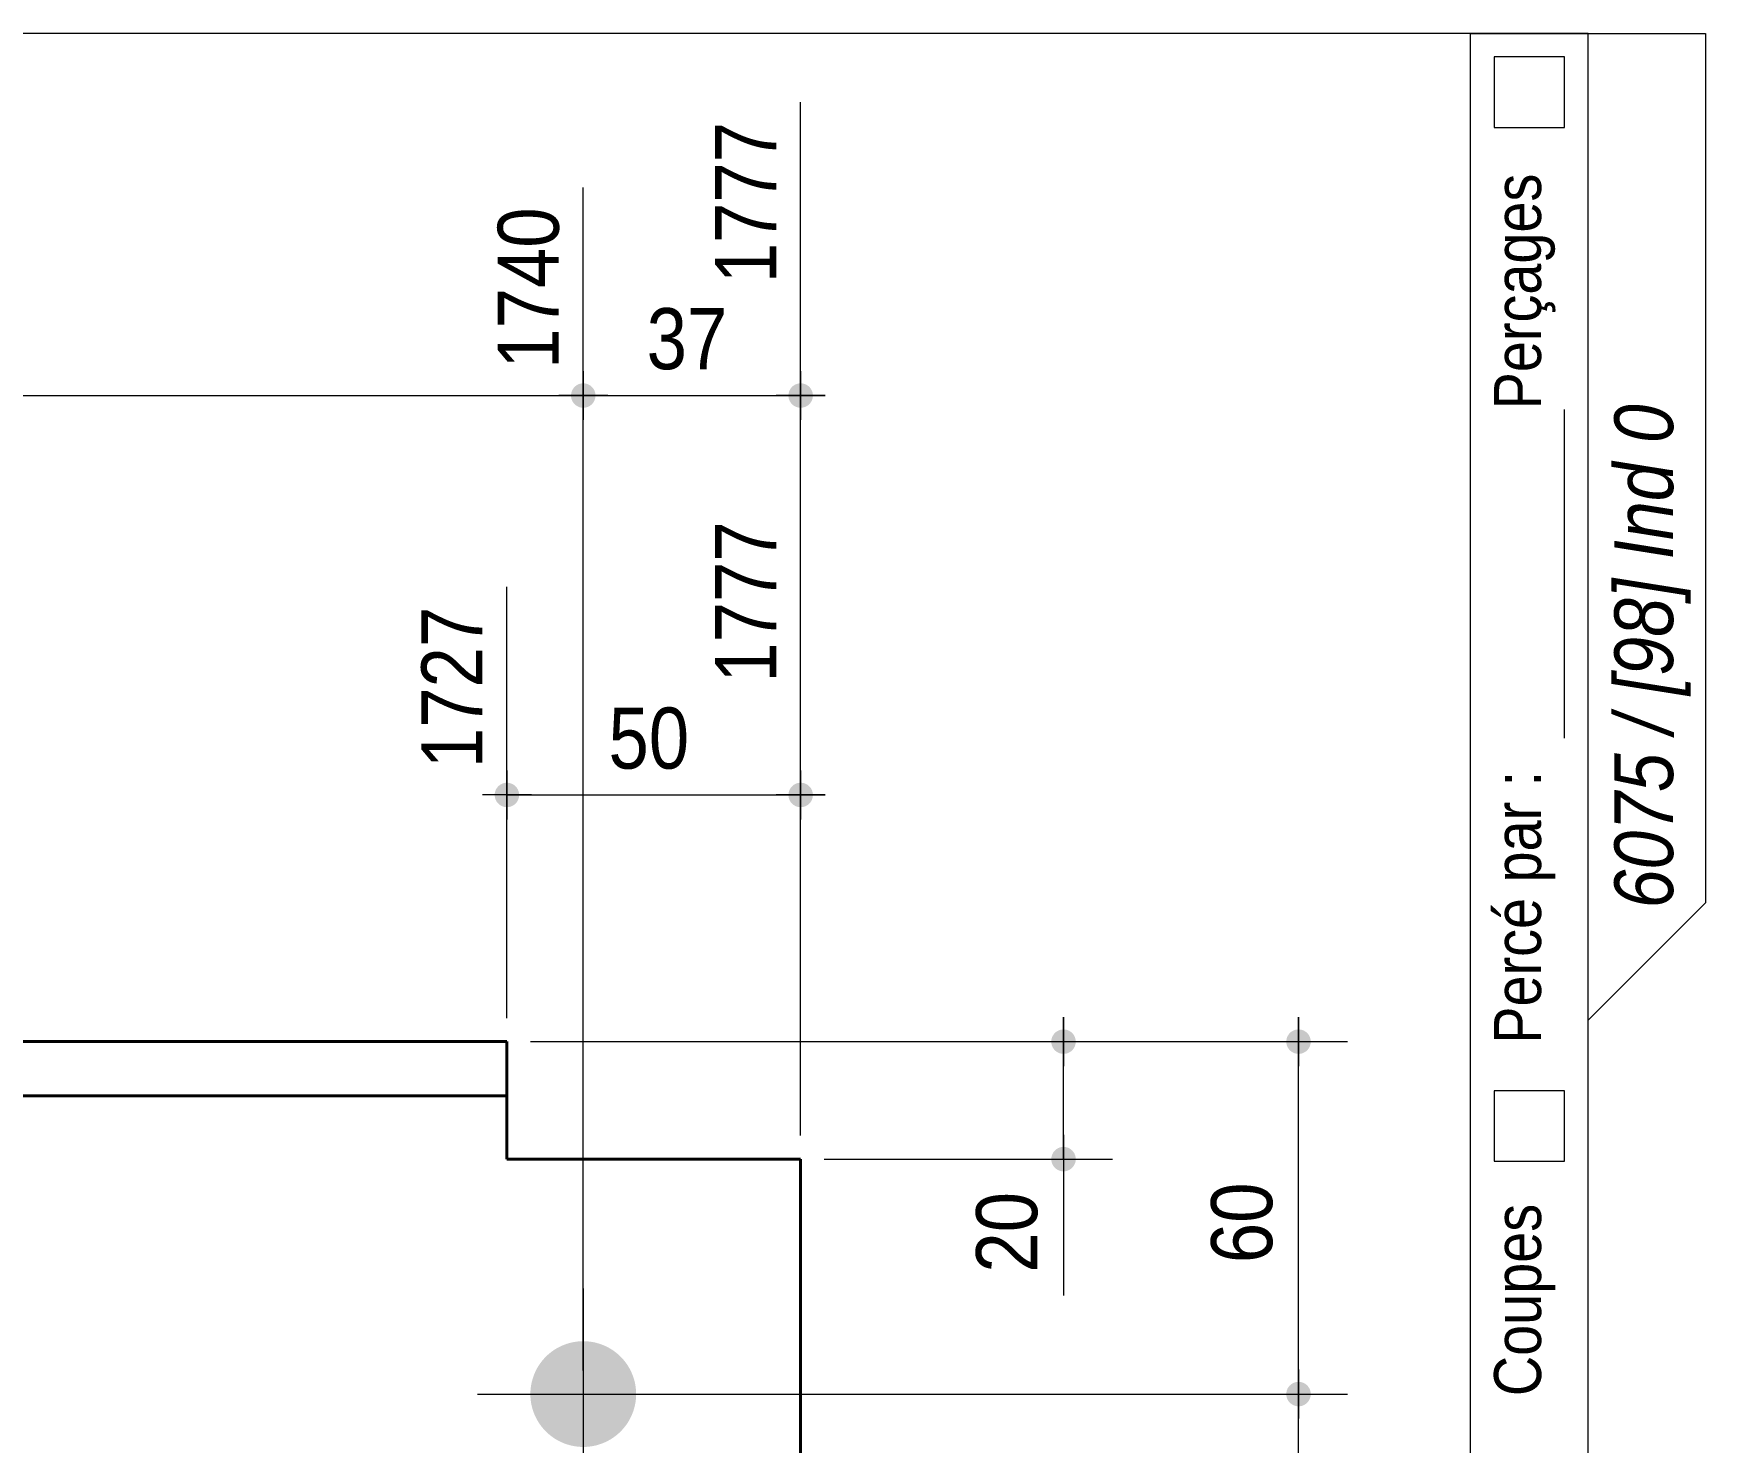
# Model space of a CAD drawing. Header units: millimetres. Extents: x 2 to 287, y 5 to 195.
# Drawn here: x 215.8 to 287, y 135 to 195 of the extents above; entities that cross this region are included whole.
import ezdxf

# ---------------------------------------------------------------- set-up
doc = ezdxf.new("R2010")
doc.units = ezdxf.units.MM
for name, color, linetype, lineweight in [('Autre type objet', 1, 'Continuous', 0), ('Boulon', 7, 'Continuous', 0), ('Cotation', 7, 'Continuous', 0), ('Feuille dessin', 5, 'Continuous', 0), ('Piece', 2, 'Continuous', 0)]:
    doc.layers.add(name, color=color, linetype=linetype, lineweight=lineweight)
doc.styles.add('ARIAL', font='ARIAL.TTF')
doc.styles.add('ARIAL_ITALIC', font='ARIALI.TTF')

# ---------------------------------------------------------------- blocks, each defined once
blk = doc.blocks.new('*A1')
at = {"layer": 'Boulon'}
for points in [[(236.995, 137.143), (236.997, 137.198), (237, 137.253), (237.005, 137.308), (237.011, 137.363), (237.018, 137.418), (237.027, 137.472), (237.037, 137.527), (237.049, 137.581), (237.062, 137.634), (237.076, 137.688), (237.091, 137.741), (237.108, 137.793), (237.126, 137.846), (237.145, 137.897), (237.165, 137.949), (237.187, 137.999), (237.21, 138.05), (237.234, 138.099), (237.26, 138.148), (237.286, 138.197), (237.314, 138.244), (237.343, 138.291), (237.373, 138.338), (237.405, 138.383), (237.437, 138.428), (237.47, 138.472), (237.505, 138.515), (237.54, 138.557), (237.577, 138.599), (237.615, 138.639), (237.653, 138.679), (237.693, 138.717), (237.733, 138.755), (237.774, 138.791), (237.817, 138.827), (237.86, 138.861), (237.904, 138.895), (237.949, 138.927), (237.994, 138.958), (238.04, 138.989), (238.087, 139.018), (238.135, 139.045), (238.183, 139.072), (238.232, 139.097), (238.282, 139.122), (238.332, 139.145), (238.383, 139.166), (238.434, 139.187), (238.486, 139.206), (238.538, 139.224), (238.591, 139.241), (238.644, 139.256), (238.697, 139.27), (238.751, 139.283), (238.805, 139.294), (238.859, 139.304), (238.914, 139.313), (238.969, 139.321), (239.024, 139.327), (239.079, 139.332), (239.134, 139.335), (239.189, 139.337), (239.244, 139.338), (239.299, 139.337), (239.355, 139.335), (239.41, 139.332), (239.465, 139.327), (239.52, 139.321), (239.574, 139.313), (239.629, 139.304), (239.683, 139.294), (239.737, 139.283), (239.791, 139.27), (239.844, 139.256), (239.897, 139.241), (239.95, 139.224), (240.002, 139.206), (240.054, 139.187), (240.105, 139.166), (240.156, 139.145), (240.206, 139.122), (240.256, 139.097), (240.305, 139.072), (240.353, 139.045), (240.401, 139.018), (240.448, 138.989), (240.494, 138.958), (240.54, 138.927), (240.584, 138.895), (240.628, 138.861), (240.671, 138.827), (240.714, 138.791), (240.755, 138.755), (240.796, 138.717), (240.835, 138.679), (240.874, 138.639), (240.911, 138.599), (240.948, 138.557), (240.983, 138.515), (241.018, 138.472), (241.051, 138.428), (241.084, 138.383), (241.115, 138.338), (241.145, 138.291), (241.174, 138.244), (241.202, 138.197), (241.228, 138.148), (241.254, 138.099), (241.278, 138.05), (241.301, 137.999), (241.323, 137.949), (241.343, 137.897), (241.363, 137.846), (241.381, 137.793), (241.397, 137.741), (241.413, 137.688), (241.427, 137.634), (241.439, 137.581), (241.451, 137.527), (241.461, 137.472), (241.47, 137.418), (241.477, 137.363), (241.483, 137.308), (241.488, 137.253), (241.491, 137.198), (241.493, 137.143), (241.494, 137.088), (241.493, 137.032), (241.491, 136.977), (241.488, 136.922), (241.483, 136.867), (241.477, 136.812), (241.47, 136.757), (241.461, 136.703), (241.451, 136.649), (241.439, 136.595), (241.427, 136.541), (241.413, 136.488), (241.397, 136.434), (241.381, 136.382), (241.363, 136.33), (241.343, 136.278), (241.323, 136.227), (241.301, 136.176), (241.278, 136.126), (241.254, 136.076), (241.228, 136.027), (241.202, 135.979), (241.174, 135.931), (241.145, 135.884), (241.115, 135.838), (241.084, 135.792), (241.051, 135.747), (241.018, 135.703), (240.983, 135.66), (240.948, 135.618), (240.911, 135.577), (240.874, 135.536), (240.835, 135.497), (240.796, 135.458), (240.755, 135.42), (240.714, 135.384), (240.671, 135.348), (240.628, 135.314), (240.584, 135.28), (240.54, 135.248), (240.494, 135.217), (240.448, 135.187), (240.401, 135.158), (240.353, 135.13), (240.305, 135.103), (240.256, 135.078), (240.206, 135.054), (240.156, 135.031), (240.105, 135.009), (240.054, 134.988), (240.002, 134.969), (239.95, 134.951), (239.897, 134.935), (239.844, 134.919), (239.791, 134.905), (239.737, 134.892), (239.683, 134.881), (239.629, 134.871), (239.574, 134.862), (239.52, 134.855), (239.465, 134.848), (239.41, 134.844), (239.355, 134.84), (239.299, 134.838), (239.244, 134.838), (239.189, 134.838), (239.134, 134.84), (239.079, 134.844), (239.024, 134.848), (238.969, 134.855), (238.914, 134.862), (238.859, 134.871), (238.805, 134.881), (238.751, 134.892), (238.697, 134.905), (238.644, 134.919), (238.591, 134.935), (238.538, 134.951), (238.486, 134.969), (238.434, 134.988), (238.383, 135.009), (238.332, 135.031), (238.282, 135.054), (238.232, 135.078), (238.183, 135.103), (238.135, 135.13), (238.087, 135.158), (238.04, 135.187), (237.994, 135.217), (237.949, 135.248), (237.904, 135.28), (237.86, 135.314), (237.817, 135.348), (237.774, 135.384), (237.733, 135.42), (237.693, 135.458), (237.653, 135.497), (237.615, 135.536), (237.577, 135.577), (237.54, 135.618), (237.505, 135.66), (237.47, 135.703), (237.437, 135.747), (237.405, 135.792), (237.373, 135.838), (237.343, 135.884), (237.314, 135.931), (237.286, 135.979), (237.26, 136.027), (237.234, 136.076), (237.21, 136.126), (237.187, 136.176), (237.165, 136.227), (237.145, 136.278), (237.126, 136.33), (237.108, 136.382), (237.091, 136.434), (237.076, 136.488), (237.062, 136.541), (237.049, 136.595), (237.037, 136.649), (237.027, 136.703), (237.018, 136.757), (237.011, 136.812), (237.005, 136.867), (237, 136.922), (236.997, 136.977), (236.995, 137.032), (236.994, 137.088)], [(236.995, 114.643), (236.997, 114.698), (237, 114.753), (237.005, 114.808), (237.011, 114.863), (237.018, 114.918), (237.027, 114.972), (237.037, 115.027), (237.049, 115.081), (237.062, 115.134), (237.076, 115.188), (237.091, 115.241), (237.108, 115.293), (237.126, 115.346), (237.145, 115.397), (237.165, 115.449), (237.187, 115.499), (237.21, 115.55), (237.234, 115.599), (237.26, 115.648), (237.286, 115.697), (237.314, 115.744), (237.343, 115.791), (237.373, 115.838), (237.405, 115.883), (237.437, 115.928), (237.47, 115.972), (237.505, 116.015), (237.54, 116.057), (237.577, 116.099), (237.615, 116.139), (237.653, 116.179), (237.693, 116.217), (237.733, 116.255), (237.774, 116.291), (237.817, 116.327), (237.86, 116.361), (237.904, 116.395), (237.949, 116.427), (237.994, 116.458), (238.04, 116.489), (238.087, 116.518), (238.135, 116.545), (238.183, 116.572), (238.232, 116.597), (238.282, 116.622), (238.332, 116.645), (238.383, 116.666), (238.434, 116.687), (238.486, 116.706), (238.538, 116.724), (238.591, 116.741), (238.644, 116.756), (238.697, 116.77), (238.751, 116.783), (238.805, 116.794), (238.859, 116.804), (238.914, 116.813), (238.969, 116.821), (239.024, 116.827), (239.079, 116.832), (239.134, 116.835), (239.189, 116.837), (239.244, 116.838), (239.299, 116.837), (239.355, 116.835), (239.41, 116.832), (239.465, 116.827), (239.52, 116.821), (239.574, 116.813), (239.629, 116.804), (239.683, 116.794), (239.737, 116.783), (239.791, 116.77), (239.844, 116.756), (239.897, 116.741), (239.95, 116.724), (240.002, 116.706), (240.054, 116.687), (240.105, 116.666), (240.156, 116.645), (240.206, 116.622), (240.256, 116.597), (240.305, 116.572), (240.353, 116.545), (240.401, 116.518), (240.448, 116.489), (240.494, 116.458), (240.54, 116.427), (240.584, 116.395), (240.628, 116.361), (240.671, 116.327), (240.714, 116.291), (240.755, 116.255), (240.796, 116.217), (240.835, 116.179), (240.874, 116.139), (240.911, 116.099), (240.948, 116.057), (240.983, 116.015), (241.018, 115.972), (241.051, 115.928), (241.084, 115.883), (241.115, 115.838), (241.145, 115.791), (241.174, 115.744), (241.202, 115.697), (241.228, 115.648), (241.254, 115.599), (241.278, 115.55), (241.301, 115.499), (241.323, 115.449), (241.343, 115.397), (241.363, 115.346), (241.381, 115.293), (241.397, 115.241), (241.413, 115.188), (241.427, 115.134), (241.439, 115.081), (241.451, 115.027), (241.461, 114.972), (241.47, 114.918), (241.477, 114.863), (241.483, 114.808), (241.488, 114.753), (241.491, 114.698), (241.493, 114.643), (241.494, 114.588), (241.493, 114.532), (241.491, 114.477), (241.488, 114.422), (241.483, 114.367), (241.477, 114.312), (241.47, 114.257), (241.461, 114.203), (241.451, 114.149), (241.439, 114.095), (241.427, 114.041), (241.413, 113.988), (241.397, 113.934), (241.381, 113.882), (241.363, 113.83), (241.343, 113.778), (241.323, 113.727), (241.301, 113.676), (241.278, 113.626), (241.254, 113.576), (241.228, 113.527), (241.202, 113.479), (241.174, 113.431), (241.145, 113.384), (241.115, 113.338), (241.084, 113.292), (241.051, 113.247), (241.018, 113.203), (240.983, 113.16), (240.948, 113.118), (240.911, 113.077), (240.874, 113.036), (240.835, 112.997), (240.796, 112.958), (240.755, 112.92), (240.714, 112.884), (240.671, 112.848), (240.628, 112.814), (240.584, 112.78), (240.54, 112.748), (240.494, 112.717), (240.448, 112.687), (240.401, 112.658), (240.353, 112.63), (240.305, 112.603), (240.256, 112.578), (240.206, 112.554), (240.156, 112.531), (240.105, 112.509), (240.054, 112.488), (240.002, 112.469), (239.95, 112.451), (239.897, 112.435), (239.844, 112.419), (239.791, 112.405), (239.737, 112.392), (239.683, 112.381), (239.629, 112.371), (239.574, 112.362), (239.52, 112.355), (239.465, 112.348), (239.41, 112.344), (239.355, 112.34), (239.299, 112.338), (239.244, 112.338), (239.189, 112.338), (239.134, 112.34), (239.079, 112.344), (239.024, 112.348), (238.969, 112.355), (238.914, 112.362), (238.859, 112.371), (238.805, 112.381), (238.751, 112.392), (238.697, 112.405), (238.644, 112.419), (238.591, 112.435), (238.538, 112.451), (238.486, 112.469), (238.434, 112.488), (238.383, 112.509), (238.332, 112.531), (238.282, 112.554), (238.232, 112.578), (238.183, 112.603), (238.135, 112.63), (238.087, 112.658), (238.04, 112.687), (237.994, 112.717), (237.949, 112.748), (237.904, 112.78), (237.86, 112.814), (237.817, 112.848), (237.774, 112.884), (237.733, 112.92), (237.693, 112.958), (237.653, 112.997), (237.615, 113.036), (237.577, 113.077), (237.54, 113.118), (237.505, 113.16), (237.47, 113.203), (237.437, 113.247), (237.405, 113.292), (237.373, 113.338), (237.343, 113.384), (237.314, 113.431), (237.286, 113.479), (237.26, 113.527), (237.234, 113.576), (237.21, 113.626), (237.187, 113.676), (237.165, 113.727), (237.145, 113.778), (237.126, 113.83), (237.108, 113.882), (237.091, 113.934), (237.076, 113.988), (237.062, 114.041), (237.049, 114.095), (237.037, 114.149), (237.027, 114.203), (237.018, 114.257), (237.011, 114.312), (237.005, 114.367), (237, 114.422), (236.997, 114.477), (236.995, 114.532), (236.994, 114.588)]]:
    blk.add_hatch(color=256, dxfattribs=at).paths.add_polyline_path(points, flags=17)
at = {"layer": 'Boulon', "linetype": 'Continuous', "lineweight": 0}
for p, q in [((239.244, 141.588), (239.244, 132.588)), ((234.744, 137.088), (243.744, 137.088)), ((239.244, 119.088), (239.244, 110.088)), ((234.744, 114.588), (243.744, 114.588))]:
    blk.add_line(p, q, dxfattribs=at)
blk = doc.blocks.new('*A3')
at = {"layer": 'Piece', "color": 2, "linetype": 'Continuous', "lineweight": 40}
for p, q in [((235.99566, 152.087617), (155.78, 152.087617)), ((235.99566, 147.087617), (235.99566, 152.087617)), ((235.99566, 149.787617), (155.78, 149.787617)), ((248.495163, 147.087617), (235.99566, 147.087617)), ((248.495163, 102.087617), (248.495163, 147.087617))]:
    blk.add_line(p, q, dxfattribs=at)
blk = doc.blocks.new('*A4')
at = {"layer": 'Feuille dessin', "linetype": 'Continuous', "lineweight": 0}
for p, q in [((282, 195), (5, 195)), ((282, 5), (282, 195))]:
    blk.add_line(p, q, dxfattribs=at)
blk = doc.blocks.new('*A6')
at = {"layer": 'Autre type objet', "linetype": 'Continuous', "lineweight": 0}
for p, q in [((277, 42), (277, 195)), ((277, 195), (287, 195)), ((282, 42), (282, 195)), ((287, 195), (287, 158)), ((278, 194), (278, 191)), ((281, 194), (278, 194)), ((281, 191), (281, 194)), ((278, 191), (281, 191)), ((281, 165), (281, 179)), ((287, 158), (282, 153)), ((278, 150), (278, 147)), ((281, 150), (278, 150)), ((281, 147), (281, 150)), ((278, 147), (281, 147))]:
    blk.add_line(p, q, dxfattribs=at)
at = {"layer": 'Autre type objet', "width": 0.85}
for s, height, style, p in [('Perçages', 2, 'ARIAL', (280, 179)), ('6075 / [98] Ind 0', 2.5, 'ARIAL_ITALIC', (285.619109, 157.760245)), ('Percé par :', 2, 'ARIAL', (280, 152)), ('Coupes', 2, 'ARIAL', (280, 137))]:
    blk.add_text(s, height=height, rotation=90, dxfattribs=dict(at, style=style)).set_placement(p)
blk = doc.blocks.new('*A11')
at = {"layer": 'Cotation'}
blk.add_hatch(color=256, dxfattribs=at).paths.add_polyline_path([(239.219, 179.068), (239.193, 179.07), (239.168, 179.073), (239.143, 179.078), (239.118, 179.083), (239.093, 179.09), (239.069, 179.098), (239.045, 179.107), (239.022, 179.118), (238.999, 179.129), (238.977, 179.142), (238.955, 179.155), (238.934, 179.17), (238.914, 179.186), (238.895, 179.202), (238.876, 179.22), (238.859, 179.238), (238.842, 179.258), (238.826, 179.278), (238.812, 179.299), (238.798, 179.32), (238.786, 179.342), (238.774, 179.365), (238.764, 179.389), (238.754, 179.412), (238.746, 179.437), (238.74, 179.461), (238.734, 179.486), (238.73, 179.511), (238.727, 179.537), (238.725, 179.562), (238.724, 179.588), (238.725, 179.613), (238.727, 179.639), (238.73, 179.664), (238.734, 179.689), (238.74, 179.714), (238.746, 179.739), (238.754, 179.763), (238.764, 179.787), (238.774, 179.81), (238.786, 179.833), (238.798, 179.855), (238.812, 179.877), (238.826, 179.897), (238.842, 179.918), (238.859, 179.937), (238.876, 179.955), (238.895, 179.973), (238.914, 179.99), (238.934, 180.005), (238.955, 180.02), (238.977, 180.034), (238.999, 180.046), (239.022, 180.058), (239.045, 180.068), (239.069, 180.077), (239.093, 180.085), (239.118, 180.092), (239.143, 180.098), (239.168, 180.102), (239.193, 180.105), (239.219, 180.107), (239.244, 180.108), (239.27, 180.107), (239.295, 180.105), (239.32, 180.102), (239.346, 180.098), (239.37, 180.092), (239.395, 180.085), (239.419, 180.077), (239.443, 180.068), (239.466, 180.058), (239.489, 180.046), (239.511, 180.034), (239.533, 180.02), (239.554, 180.005), (239.574, 179.99), (239.593, 179.973), (239.612, 179.955), (239.629, 179.937), (239.646, 179.918), (239.662, 179.897), (239.676, 179.877), (239.69, 179.855), (239.703, 179.833), (239.714, 179.81), (239.725, 179.787), (239.734, 179.763), (239.742, 179.739), (239.749, 179.714), (239.754, 179.689), (239.758, 179.664), (239.762, 179.639), (239.763, 179.613), (239.764, 179.588), (239.763, 179.562), (239.762, 179.537), (239.758, 179.511), (239.754, 179.486), (239.749, 179.461), (239.742, 179.437), (239.734, 179.412), (239.725, 179.389), (239.714, 179.365), (239.703, 179.342), (239.69, 179.32), (239.676, 179.299), (239.662, 179.278), (239.646, 179.258), (239.629, 179.238), (239.612, 179.22), (239.593, 179.202), (239.574, 179.186), (239.554, 179.17), (239.533, 179.155), (239.511, 179.142), (239.489, 179.129), (239.466, 179.118), (239.443, 179.107), (239.419, 179.098), (239.395, 179.09), (239.37, 179.083), (239.346, 179.078), (239.32, 179.073), (239.295, 179.07), (239.27, 179.068), (239.244, 179.068)], flags=17)
at = {"layer": 'Cotation', "linetype": 'Continuous', "lineweight": 0}
for p, q in [((239.244, 138.088), (239.244, 188.441)), ((239.244, 180.628), (239.244, 178.548)), ((25.68, 179.588), (239.244, 179.588)), ((240.284, 179.588), (238.204, 179.588)), ((239.244, 179.588), (240.284, 179.588))]:
    blk.add_line(p, q, dxfattribs=at)
at = {"layer": 'Cotation'}
blk.add_point((239.244, 179.588), dxfattribs=at)
at = {"layer": 'Cotation', "style": 'ARIAL', "width": 0.85}
blk.add_text('1740', height=2.6, rotation=90.00021, dxfattribs=at).set_placement((238.204, 180.728))
blk = doc.blocks.new('*A12')
at = {"layer": 'Cotation'}
for points in [[(239.219, 179.068), (239.193, 179.07), (239.168, 179.073), (239.143, 179.078), (239.118, 179.083), (239.093, 179.09), (239.069, 179.098), (239.045, 179.107), (239.022, 179.118), (238.999, 179.129), (238.977, 179.142), (238.955, 179.155), (238.934, 179.17), (238.914, 179.186), (238.895, 179.202), (238.876, 179.22), (238.859, 179.238), (238.842, 179.258), (238.826, 179.278), (238.812, 179.299), (238.798, 179.32), (238.786, 179.342), (238.774, 179.365), (238.764, 179.389), (238.754, 179.412), (238.746, 179.437), (238.74, 179.461), (238.734, 179.486), (238.73, 179.511), (238.727, 179.537), (238.725, 179.562), (238.724, 179.588), (238.725, 179.613), (238.727, 179.639), (238.73, 179.664), (238.734, 179.689), (238.74, 179.714), (238.746, 179.739), (238.754, 179.763), (238.764, 179.787), (238.774, 179.81), (238.786, 179.833), (238.798, 179.855), (238.812, 179.877), (238.826, 179.897), (238.842, 179.918), (238.859, 179.937), (238.876, 179.955), (238.895, 179.973), (238.914, 179.99), (238.934, 180.005), (238.955, 180.02), (238.977, 180.034), (238.999, 180.046), (239.022, 180.058), (239.045, 180.068), (239.069, 180.077), (239.093, 180.085), (239.118, 180.092), (239.143, 180.098), (239.168, 180.102), (239.193, 180.105), (239.219, 180.107), (239.244, 180.108), (239.27, 180.107), (239.295, 180.105), (239.32, 180.102), (239.346, 180.098), (239.37, 180.092), (239.395, 180.085), (239.419, 180.077), (239.443, 180.068), (239.466, 180.058), (239.489, 180.046), (239.511, 180.034), (239.533, 180.02), (239.554, 180.005), (239.574, 179.99), (239.593, 179.973), (239.612, 179.955), (239.629, 179.937), (239.646, 179.918), (239.662, 179.897), (239.676, 179.877), (239.69, 179.855), (239.703, 179.833), (239.714, 179.81), (239.725, 179.787), (239.734, 179.763), (239.742, 179.739), (239.749, 179.714), (239.754, 179.689), (239.758, 179.664), (239.762, 179.639), (239.763, 179.613), (239.764, 179.588), (239.763, 179.562), (239.762, 179.537), (239.758, 179.511), (239.754, 179.486), (239.749, 179.461), (239.742, 179.437), (239.734, 179.412), (239.725, 179.389), (239.714, 179.365), (239.703, 179.342), (239.69, 179.32), (239.676, 179.299), (239.662, 179.278), (239.646, 179.258), (239.629, 179.238), (239.612, 179.22), (239.593, 179.202), (239.574, 179.186), (239.554, 179.17), (239.533, 179.155), (239.511, 179.142), (239.489, 179.129), (239.466, 179.118), (239.443, 179.107), (239.419, 179.098), (239.395, 179.09), (239.37, 179.083), (239.346, 179.078), (239.32, 179.073), (239.295, 179.07), (239.27, 179.068), (239.244, 179.068)], [(248.47, 179.068), (248.444, 179.07), (248.419, 179.073), (248.394, 179.078), (248.369, 179.083), (248.344, 179.09), (248.32, 179.098), (248.296, 179.107), (248.273, 179.118), (248.25, 179.129), (248.228, 179.142), (248.206, 179.155), (248.185, 179.17), (248.165, 179.186), (248.146, 179.202), (248.127, 179.22), (248.11, 179.238), (248.093, 179.258), (248.077, 179.278), (248.063, 179.299), (248.049, 179.32), (248.037, 179.342), (248.025, 179.365), (248.015, 179.389), (248.006, 179.412), (247.998, 179.437), (247.991, 179.461), (247.985, 179.486), (247.981, 179.511), (247.978, 179.537), (247.976, 179.562), (247.975, 179.588), (247.976, 179.613), (247.978, 179.639), (247.981, 179.664), (247.985, 179.689), (247.991, 179.714), (247.998, 179.739), (248.006, 179.763), (248.015, 179.787), (248.025, 179.81), (248.037, 179.833), (248.049, 179.855), (248.063, 179.877), (248.077, 179.897), (248.093, 179.918), (248.11, 179.937), (248.127, 179.955), (248.146, 179.973), (248.165, 179.99), (248.185, 180.005), (248.206, 180.02), (248.228, 180.034), (248.25, 180.046), (248.273, 180.058), (248.296, 180.068), (248.32, 180.077), (248.344, 180.085), (248.369, 180.092), (248.394, 180.098), (248.419, 180.102), (248.444, 180.105), (248.47, 180.107), (248.495, 180.108), (248.521, 180.107), (248.546, 180.105), (248.571, 180.102), (248.597, 180.098), (248.622, 180.092), (248.646, 180.085), (248.67, 180.077), (248.694, 180.068), (248.717, 180.058), (248.74, 180.046), (248.762, 180.034), (248.784, 180.02), (248.805, 180.005), (248.825, 179.99), (248.844, 179.973), (248.863, 179.955), (248.88, 179.937), (248.897, 179.918), (248.913, 179.897), (248.928, 179.877), (248.941, 179.855), (248.954, 179.833), (248.965, 179.81), (248.976, 179.787), (248.985, 179.763), (248.993, 179.739), (249, 179.714), (249.005, 179.689), (249.01, 179.664), (249.013, 179.639), (249.015, 179.613), (249.015, 179.588), (249.015, 179.562), (249.013, 179.537), (249.01, 179.511), (249.005, 179.486), (249, 179.461), (248.993, 179.437), (248.985, 179.412), (248.976, 179.389), (248.965, 179.365), (248.954, 179.342), (248.941, 179.32), (248.928, 179.299), (248.913, 179.278), (248.897, 179.258), (248.88, 179.238), (248.863, 179.22), (248.844, 179.202), (248.825, 179.186), (248.805, 179.17), (248.784, 179.155), (248.762, 179.142), (248.74, 179.129), (248.717, 179.118), (248.694, 179.107), (248.67, 179.098), (248.646, 179.09), (248.622, 179.083), (248.597, 179.078), (248.571, 179.073), (248.546, 179.07), (248.521, 179.068), (248.495, 179.068)]]:
    blk.add_hatch(color=256, dxfattribs=at).paths.add_polyline_path(points, flags=17)
at = {"layer": 'Cotation', "linetype": 'Continuous', "lineweight": 0}
for p, q in [((248.495, 148.088), (248.495, 192.081)), ((239.244, 138.088), (239.244, 188.441)), ((239.244, 180.628), (239.244, 178.548)), ((248.495, 180.628), (248.495, 178.548)), ((240.284, 179.588), (238.204, 179.588)), ((239.244, 179.588), (238.204, 179.588)), ((239.244, 179.588), (248.495, 179.588)), ((249.535, 179.588), (247.455, 179.588)), ((248.495, 179.588), (249.535, 179.588))]:
    blk.add_line(p, q, dxfattribs=at)
at = {"layer": 'Cotation'}
for p in [(239.244, 179.588), (248.495, 179.588)]:
    blk.add_point(p, dxfattribs=at)
at = {"layer": 'Cotation', "style": 'ARIAL', "width": 0.85}
blk.add_text('1777', height=2.6, rotation=90.00021, dxfattribs=at).set_placement((247.455, 184.368))
blk.add_text('37', height=2.6, dxfattribs=at).set_placement((241.941, 180.708))
blk = doc.blocks.new('*A15')
at = {"layer": 'Cotation'}
for points in [[(235.97, 162.068), (235.945, 162.07), (235.919, 162.073), (235.894, 162.078), (235.869, 162.083), (235.845, 162.09), (235.82, 162.098), (235.797, 162.107), (235.773, 162.118), (235.751, 162.129), (235.728, 162.142), (235.707, 162.155), (235.686, 162.17), (235.666, 162.186), (235.646, 162.202), (235.628, 162.22), (235.61, 162.238), (235.594, 162.258), (235.578, 162.278), (235.563, 162.299), (235.55, 162.32), (235.537, 162.342), (235.526, 162.365), (235.515, 162.389), (235.506, 162.412), (235.498, 162.437), (235.491, 162.461), (235.486, 162.486), (235.481, 162.511), (235.478, 162.537), (235.476, 162.562), (235.476, 162.588), (235.476, 162.613), (235.478, 162.639), (235.481, 162.664), (235.486, 162.689), (235.491, 162.714), (235.498, 162.739), (235.506, 162.763), (235.515, 162.787), (235.526, 162.81), (235.537, 162.833), (235.55, 162.855), (235.563, 162.877), (235.578, 162.897), (235.594, 162.918), (235.61, 162.937), (235.628, 162.955), (235.646, 162.973), (235.666, 162.99), (235.686, 163.005), (235.707, 163.02), (235.728, 163.034), (235.751, 163.046), (235.773, 163.058), (235.797, 163.068), (235.82, 163.077), (235.845, 163.085), (235.869, 163.092), (235.894, 163.098), (235.919, 163.102), (235.945, 163.105), (235.97, 163.107), (235.996, 163.108), (236.021, 163.107), (236.047, 163.105), (236.072, 163.102), (236.097, 163.098), (236.122, 163.092), (236.147, 163.085), (236.171, 163.077), (236.195, 163.068), (236.218, 163.058), (236.241, 163.046), (236.263, 163.034), (236.285, 163.02), (236.305, 163.005), (236.326, 162.99), (236.345, 162.973), (236.363, 162.955), (236.381, 162.937), (236.398, 162.918), (236.413, 162.897), (236.428, 162.877), (236.442, 162.855), (236.454, 162.833), (236.466, 162.81), (236.476, 162.787), (236.485, 162.763), (236.493, 162.739), (236.5, 162.714), (236.506, 162.689), (236.51, 162.664), (236.513, 162.639), (236.515, 162.613), (236.516, 162.588), (236.515, 162.562), (236.513, 162.537), (236.51, 162.511), (236.506, 162.486), (236.5, 162.461), (236.493, 162.437), (236.485, 162.412), (236.476, 162.389), (236.466, 162.365), (236.454, 162.342), (236.442, 162.32), (236.428, 162.299), (236.413, 162.278), (236.398, 162.258), (236.381, 162.238), (236.363, 162.22), (236.345, 162.202), (236.326, 162.186), (236.305, 162.17), (236.285, 162.155), (236.263, 162.142), (236.241, 162.129), (236.218, 162.118), (236.195, 162.107), (236.171, 162.098), (236.147, 162.09), (236.122, 162.083), (236.097, 162.078), (236.072, 162.073), (236.047, 162.07), (236.021, 162.068), (235.996, 162.068)], [(248.47, 162.068), (248.444, 162.07), (248.419, 162.073), (248.394, 162.078), (248.369, 162.083), (248.344, 162.09), (248.32, 162.098), (248.296, 162.107), (248.273, 162.118), (248.25, 162.129), (248.228, 162.142), (248.206, 162.155), (248.185, 162.17), (248.165, 162.186), (248.146, 162.202), (248.127, 162.22), (248.11, 162.238), (248.093, 162.258), (248.077, 162.278), (248.063, 162.299), (248.049, 162.32), (248.037, 162.342), (248.025, 162.365), (248.015, 162.389), (248.006, 162.412), (247.998, 162.437), (247.991, 162.461), (247.985, 162.486), (247.981, 162.511), (247.978, 162.537), (247.976, 162.562), (247.975, 162.588), (247.976, 162.613), (247.978, 162.639), (247.981, 162.664), (247.985, 162.689), (247.991, 162.714), (247.998, 162.739), (248.006, 162.763), (248.015, 162.787), (248.025, 162.81), (248.037, 162.833), (248.049, 162.855), (248.063, 162.877), (248.077, 162.897), (248.093, 162.918), (248.11, 162.937), (248.127, 162.955), (248.146, 162.973), (248.165, 162.99), (248.185, 163.005), (248.206, 163.02), (248.228, 163.034), (248.25, 163.046), (248.273, 163.058), (248.296, 163.068), (248.32, 163.077), (248.344, 163.085), (248.369, 163.092), (248.394, 163.098), (248.419, 163.102), (248.444, 163.105), (248.47, 163.107), (248.495, 163.108), (248.521, 163.107), (248.546, 163.105), (248.571, 163.102), (248.597, 163.098), (248.622, 163.092), (248.646, 163.085), (248.67, 163.077), (248.694, 163.068), (248.717, 163.058), (248.74, 163.046), (248.762, 163.034), (248.784, 163.02), (248.805, 163.005), (248.825, 162.99), (248.844, 162.973), (248.863, 162.955), (248.88, 162.937), (248.897, 162.918), (248.913, 162.897), (248.928, 162.877), (248.941, 162.855), (248.954, 162.833), (248.965, 162.81), (248.976, 162.787), (248.985, 162.763), (248.993, 162.739), (249, 162.714), (249.005, 162.689), (249.01, 162.664), (249.013, 162.639), (249.015, 162.613), (249.015, 162.588), (249.015, 162.562), (249.013, 162.537), (249.01, 162.511), (249.005, 162.486), (249, 162.461), (248.993, 162.437), (248.985, 162.412), (248.976, 162.389), (248.965, 162.365), (248.954, 162.342), (248.941, 162.32), (248.928, 162.299), (248.913, 162.278), (248.897, 162.258), (248.88, 162.238), (248.863, 162.22), (248.844, 162.202), (248.825, 162.186), (248.805, 162.17), (248.784, 162.155), (248.762, 162.142), (248.74, 162.129), (248.717, 162.118), (248.694, 162.107), (248.67, 162.098), (248.646, 162.09), (248.622, 162.083), (248.597, 162.078), (248.571, 162.073), (248.546, 162.07), (248.521, 162.068), (248.495, 162.068)]]:
    blk.add_hatch(color=256, dxfattribs=at).paths.add_polyline_path(points, flags=17)
at = {"layer": 'Cotation', "linetype": 'Continuous', "lineweight": 0}
for p, q in [((248.495, 148.088), (248.495, 175.081)), ((235.996, 153.088), (235.996, 171.441)), ((235.996, 163.628), (235.996, 161.548)), ((248.495, 163.628), (248.495, 161.548)), ((237.036, 162.588), (234.956, 162.588)), ((235.996, 162.588), (234.956, 162.588)), ((235.996, 162.588), (248.495, 162.588)), ((249.535, 162.588), (247.455, 162.588)), ((248.495, 162.588), (249.535, 162.588))]:
    blk.add_line(p, q, dxfattribs=at)
at = {"layer": 'Cotation'}
for p in [(235.996, 162.588), (248.495, 162.588)]:
    blk.add_point(p, dxfattribs=at)
at = {"layer": 'Cotation', "style": 'ARIAL', "width": 0.85}
for s, p in [('1777', (247.455, 167.368)), ('1727', (234.956, 163.728))]:
    blk.add_text(s, height=2.6, rotation=90.00021, dxfattribs=at).set_placement(p)
blk.add_text('50', height=2.6, dxfattribs=at).set_placement((240.317, 163.708))
blk = doc.blocks.new('*A17')
at = {"layer": 'Cotation'}
for points in [[(269.654, 136.568), (269.629, 136.57), (269.604, 136.573), (269.579, 136.578), (269.554, 136.583), (269.529, 136.59), (269.505, 136.598), (269.481, 136.607), (269.458, 136.618), (269.435, 136.629), (269.413, 136.642), (269.391, 136.655), (269.37, 136.67), (269.35, 136.686), (269.331, 136.702), (269.312, 136.72), (269.295, 136.738), (269.278, 136.758), (269.262, 136.778), (269.248, 136.799), (269.234, 136.82), (269.221, 136.842), (269.21, 136.865), (269.2, 136.889), (269.19, 136.912), (269.182, 136.937), (269.176, 136.961), (269.17, 136.986), (269.166, 137.011), (269.163, 137.037), (269.161, 137.062), (269.16, 137.088), (269.161, 137.113), (269.163, 137.139), (269.166, 137.164), (269.17, 137.189), (269.176, 137.214), (269.182, 137.239), (269.19, 137.263), (269.2, 137.287), (269.21, 137.31), (269.221, 137.333), (269.234, 137.355), (269.248, 137.377), (269.262, 137.397), (269.278, 137.418), (269.295, 137.437), (269.312, 137.455), (269.331, 137.473), (269.35, 137.49), (269.37, 137.505), (269.391, 137.52), (269.413, 137.534), (269.435, 137.546), (269.458, 137.558), (269.481, 137.568), (269.505, 137.577), (269.529, 137.585), (269.554, 137.592), (269.579, 137.598), (269.604, 137.602), (269.629, 137.605), (269.654, 137.607), (269.68, 137.608), (269.706, 137.607), (269.731, 137.605), (269.756, 137.602), (269.781, 137.598), (269.806, 137.592), (269.831, 137.585), (269.855, 137.577), (269.879, 137.568), (269.902, 137.558), (269.925, 137.546), (269.947, 137.534), (269.969, 137.52), (269.99, 137.505), (270.01, 137.49), (270.029, 137.473), (270.048, 137.455), (270.065, 137.437), (270.082, 137.418), (270.098, 137.397), (270.112, 137.377), (270.126, 137.355), (270.139, 137.333), (270.15, 137.31), (270.16, 137.287), (270.17, 137.263), (270.178, 137.239), (270.184, 137.214), (270.19, 137.189), (270.194, 137.164), (270.197, 137.139), (270.199, 137.113), (270.2, 137.088), (270.199, 137.062), (270.197, 137.037), (270.194, 137.011), (270.19, 136.986), (270.184, 136.961), (270.178, 136.937), (270.17, 136.912), (270.16, 136.889), (270.15, 136.865), (270.139, 136.842), (270.126, 136.82), (270.112, 136.799), (270.098, 136.778), (270.082, 136.758), (270.065, 136.738), (270.048, 136.72), (270.029, 136.702), (270.01, 136.686), (269.99, 136.67), (269.969, 136.655), (269.947, 136.642), (269.925, 136.629), (269.902, 136.618), (269.879, 136.607), (269.855, 136.598), (269.831, 136.59), (269.806, 136.583), (269.781, 136.578), (269.756, 136.573), (269.731, 136.57), (269.706, 136.568), (269.68, 136.568)], [(269.654, 114.068), (269.629, 114.07), (269.604, 114.073), (269.579, 114.078), (269.554, 114.083), (269.529, 114.09), (269.505, 114.098), (269.481, 114.107), (269.458, 114.118), (269.435, 114.129), (269.413, 114.142), (269.391, 114.155), (269.37, 114.17), (269.35, 114.186), (269.331, 114.202), (269.312, 114.22), (269.295, 114.238), (269.278, 114.258), (269.262, 114.278), (269.248, 114.299), (269.234, 114.32), (269.221, 114.342), (269.21, 114.365), (269.2, 114.389), (269.19, 114.412), (269.182, 114.437), (269.176, 114.461), (269.17, 114.486), (269.166, 114.511), (269.163, 114.537), (269.161, 114.562), (269.16, 114.588), (269.161, 114.613), (269.163, 114.639), (269.166, 114.664), (269.17, 114.689), (269.176, 114.714), (269.182, 114.739), (269.19, 114.763), (269.2, 114.787), (269.21, 114.81), (269.221, 114.833), (269.234, 114.855), (269.248, 114.877), (269.262, 114.897), (269.278, 114.918), (269.295, 114.937), (269.312, 114.955), (269.331, 114.973), (269.35, 114.99), (269.37, 115.005), (269.391, 115.02), (269.413, 115.034), (269.435, 115.046), (269.458, 115.058), (269.481, 115.068), (269.505, 115.077), (269.529, 115.085), (269.554, 115.092), (269.579, 115.098), (269.604, 115.102), (269.629, 115.105), (269.654, 115.107), (269.68, 115.108), (269.706, 115.107), (269.731, 115.105), (269.756, 115.102), (269.781, 115.098), (269.806, 115.092), (269.831, 115.085), (269.855, 115.077), (269.879, 115.068), (269.902, 115.058), (269.925, 115.046), (269.947, 115.034), (269.969, 115.02), (269.99, 115.005), (270.01, 114.99), (270.029, 114.973), (270.048, 114.955), (270.065, 114.937), (270.082, 114.918), (270.098, 114.897), (270.112, 114.877), (270.126, 114.855), (270.139, 114.833), (270.15, 114.81), (270.16, 114.787), (270.17, 114.763), (270.178, 114.739), (270.184, 114.714), (270.19, 114.689), (270.194, 114.664), (270.197, 114.639), (270.199, 114.613), (270.2, 114.588), (270.199, 114.562), (270.197, 114.537), (270.194, 114.511), (270.19, 114.486), (270.184, 114.461), (270.178, 114.437), (270.17, 114.412), (270.16, 114.389), (270.15, 114.365), (270.139, 114.342), (270.126, 114.32), (270.112, 114.299), (270.098, 114.278), (270.082, 114.258), (270.065, 114.238), (270.048, 114.22), (270.029, 114.202), (270.01, 114.186), (269.99, 114.17), (269.969, 114.155), (269.947, 114.142), (269.925, 114.129), (269.902, 114.118), (269.879, 114.107), (269.855, 114.098), (269.831, 114.09), (269.806, 114.083), (269.781, 114.078), (269.756, 114.073), (269.731, 114.07), (269.706, 114.068), (269.68, 114.068)]]:
    blk.add_hatch(color=256, dxfattribs=at).paths.add_polyline_path(points, flags=17)
at = {"layer": 'Cotation', "linetype": 'Continuous', "lineweight": 0}
for p, q in [((269.68, 138.128), (269.68, 136.048)), ((269.68, 137.088), (269.68, 138.128)), ((240.244, 137.088), (271.76, 137.088)), ((268.64, 137.088), (270.72, 137.088)), ((269.68, 114.588), (269.68, 137.088)), ((269.68, 115.628), (269.68, 113.548)), ((240.244, 114.588), (271.76, 114.588)), ((268.64, 114.588), (270.72, 114.588)), ((269.68, 114.588), (269.68, 113.548))]:
    blk.add_line(p, q, dxfattribs=at)
at = {"layer": 'Cotation'}
for p in [(269.68, 137.088), (269.68, 114.588)]:
    blk.add_point(p, dxfattribs=at)
at = {"layer": 'Cotation', "style": 'ARIAL', "width": 0.85}
blk.add_text('90', height=2.6, rotation=90.00021, dxfattribs=at).set_placement((268.56, 123.909))
blk = doc.blocks.new('*A18')
at = {"layer": 'Cotation'}
for points in [[(269.654, 151.568), (269.629, 151.57), (269.604, 151.573), (269.579, 151.578), (269.554, 151.583), (269.529, 151.59), (269.505, 151.598), (269.481, 151.607), (269.458, 151.618), (269.435, 151.629), (269.413, 151.642), (269.391, 151.655), (269.37, 151.67), (269.35, 151.686), (269.331, 151.702), (269.312, 151.72), (269.295, 151.738), (269.278, 151.758), (269.262, 151.778), (269.248, 151.799), (269.234, 151.82), (269.221, 151.842), (269.21, 151.865), (269.2, 151.889), (269.19, 151.912), (269.182, 151.937), (269.176, 151.961), (269.17, 151.986), (269.166, 152.011), (269.163, 152.037), (269.161, 152.062), (269.16, 152.088), (269.161, 152.113), (269.163, 152.139), (269.166, 152.164), (269.17, 152.189), (269.176, 152.214), (269.182, 152.239), (269.19, 152.263), (269.2, 152.287), (269.21, 152.31), (269.221, 152.333), (269.234, 152.355), (269.248, 152.377), (269.262, 152.397), (269.278, 152.418), (269.295, 152.437), (269.312, 152.455), (269.331, 152.473), (269.35, 152.49), (269.37, 152.505), (269.391, 152.52), (269.413, 152.534), (269.435, 152.546), (269.458, 152.558), (269.481, 152.568), (269.505, 152.577), (269.529, 152.585), (269.554, 152.592), (269.579, 152.598), (269.604, 152.602), (269.629, 152.605), (269.654, 152.607), (269.68, 152.608), (269.706, 152.607), (269.731, 152.605), (269.756, 152.602), (269.781, 152.598), (269.806, 152.592), (269.831, 152.585), (269.855, 152.577), (269.879, 152.568), (269.902, 152.558), (269.925, 152.546), (269.947, 152.534), (269.969, 152.52), (269.99, 152.505), (270.01, 152.49), (270.029, 152.473), (270.048, 152.455), (270.065, 152.437), (270.082, 152.418), (270.098, 152.397), (270.112, 152.377), (270.126, 152.355), (270.139, 152.333), (270.15, 152.31), (270.16, 152.287), (270.17, 152.263), (270.178, 152.239), (270.184, 152.214), (270.19, 152.189), (270.194, 152.164), (270.197, 152.139), (270.199, 152.113), (270.2, 152.088), (270.199, 152.062), (270.197, 152.037), (270.194, 152.011), (270.19, 151.986), (270.184, 151.961), (270.178, 151.937), (270.17, 151.912), (270.16, 151.889), (270.15, 151.865), (270.139, 151.842), (270.126, 151.82), (270.112, 151.799), (270.098, 151.778), (270.082, 151.758), (270.065, 151.738), (270.048, 151.72), (270.029, 151.702), (270.01, 151.686), (269.99, 151.67), (269.969, 151.655), (269.947, 151.642), (269.925, 151.629), (269.902, 151.618), (269.879, 151.607), (269.855, 151.598), (269.831, 151.59), (269.806, 151.583), (269.781, 151.578), (269.756, 151.573), (269.731, 151.57), (269.706, 151.568), (269.68, 151.568)], [(269.654, 136.568), (269.629, 136.57), (269.604, 136.573), (269.579, 136.578), (269.554, 136.583), (269.529, 136.59), (269.505, 136.598), (269.481, 136.607), (269.458, 136.618), (269.435, 136.629), (269.413, 136.642), (269.391, 136.655), (269.37, 136.67), (269.35, 136.686), (269.331, 136.702), (269.312, 136.72), (269.295, 136.738), (269.278, 136.758), (269.262, 136.778), (269.248, 136.799), (269.234, 136.82), (269.221, 136.842), (269.21, 136.865), (269.2, 136.889), (269.19, 136.912), (269.182, 136.937), (269.176, 136.961), (269.17, 136.986), (269.166, 137.011), (269.163, 137.037), (269.161, 137.062), (269.16, 137.088), (269.161, 137.113), (269.163, 137.139), (269.166, 137.164), (269.17, 137.189), (269.176, 137.214), (269.182, 137.239), (269.19, 137.263), (269.2, 137.287), (269.21, 137.31), (269.221, 137.333), (269.234, 137.355), (269.248, 137.377), (269.262, 137.397), (269.278, 137.418), (269.295, 137.437), (269.312, 137.455), (269.331, 137.473), (269.35, 137.49), (269.37, 137.505), (269.391, 137.52), (269.413, 137.534), (269.435, 137.546), (269.458, 137.558), (269.481, 137.568), (269.505, 137.577), (269.529, 137.585), (269.554, 137.592), (269.579, 137.598), (269.604, 137.602), (269.629, 137.605), (269.654, 137.607), (269.68, 137.608), (269.706, 137.607), (269.731, 137.605), (269.756, 137.602), (269.781, 137.598), (269.806, 137.592), (269.831, 137.585), (269.855, 137.577), (269.879, 137.568), (269.902, 137.558), (269.925, 137.546), (269.947, 137.534), (269.969, 137.52), (269.99, 137.505), (270.01, 137.49), (270.029, 137.473), (270.048, 137.455), (270.065, 137.437), (270.082, 137.418), (270.098, 137.397), (270.112, 137.377), (270.126, 137.355), (270.139, 137.333), (270.15, 137.31), (270.16, 137.287), (270.17, 137.263), (270.178, 137.239), (270.184, 137.214), (270.19, 137.189), (270.194, 137.164), (270.197, 137.139), (270.199, 137.113), (270.2, 137.088), (270.199, 137.062), (270.197, 137.037), (270.194, 137.011), (270.19, 136.986), (270.184, 136.961), (270.178, 136.937), (270.17, 136.912), (270.16, 136.889), (270.15, 136.865), (270.139, 136.842), (270.126, 136.82), (270.112, 136.799), (270.098, 136.778), (270.082, 136.758), (270.065, 136.738), (270.048, 136.72), (270.029, 136.702), (270.01, 136.686), (269.99, 136.67), (269.969, 136.655), (269.947, 136.642), (269.925, 136.629), (269.902, 136.618), (269.879, 136.607), (269.855, 136.598), (269.831, 136.59), (269.806, 136.583), (269.781, 136.578), (269.756, 136.573), (269.731, 136.57), (269.706, 136.568), (269.68, 136.568)]]:
    blk.add_hatch(color=256, dxfattribs=at).paths.add_polyline_path(points, flags=17)
at = {"layer": 'Cotation', "linetype": 'Continuous', "lineweight": 0}
for p, q in [((269.68, 153.128), (269.68, 151.048)), ((269.68, 152.088), (269.68, 153.128)), ((236.996, 152.088), (271.76, 152.088)), ((268.64, 152.088), (270.72, 152.088)), ((269.68, 137.088), (269.68, 152.088)), ((269.68, 138.128), (269.68, 136.048)), ((240.244, 137.088), (271.76, 137.088)), ((268.64, 137.088), (270.72, 137.088)), ((269.68, 137.088), (269.68, 136.048))]:
    blk.add_line(p, q, dxfattribs=at)
at = {"layer": 'Cotation'}
for p in [(269.68, 152.088), (269.68, 137.088)]:
    blk.add_point(p, dxfattribs=at)
at = {"layer": 'Cotation', "style": 'ARIAL', "width": 0.85}
blk.add_text('60', height=2.6, rotation=90.00021, dxfattribs=at).set_placement((268.56, 142.659))
blk = doc.blocks.new('*A23')
at = {"layer": 'Cotation'}
for points in [[(259.654, 151.568), (259.629, 151.57), (259.604, 151.573), (259.579, 151.578), (259.554, 151.583), (259.529, 151.59), (259.505, 151.598), (259.481, 151.607), (259.458, 151.618), (259.435, 151.629), (259.413, 151.642), (259.391, 151.655), (259.37, 151.67), (259.35, 151.686), (259.331, 151.702), (259.312, 151.72), (259.295, 151.738), (259.278, 151.758), (259.262, 151.778), (259.248, 151.799), (259.234, 151.82), (259.221, 151.842), (259.21, 151.865), (259.2, 151.889), (259.19, 151.912), (259.182, 151.937), (259.176, 151.961), (259.17, 151.986), (259.166, 152.011), (259.163, 152.037), (259.161, 152.062), (259.16, 152.088), (259.161, 152.113), (259.163, 152.139), (259.166, 152.164), (259.17, 152.189), (259.176, 152.214), (259.182, 152.239), (259.19, 152.263), (259.2, 152.287), (259.21, 152.31), (259.221, 152.333), (259.234, 152.355), (259.248, 152.377), (259.262, 152.397), (259.278, 152.418), (259.295, 152.437), (259.312, 152.455), (259.331, 152.473), (259.35, 152.49), (259.37, 152.505), (259.391, 152.52), (259.413, 152.534), (259.435, 152.546), (259.458, 152.558), (259.481, 152.568), (259.505, 152.577), (259.529, 152.585), (259.554, 152.592), (259.579, 152.598), (259.604, 152.602), (259.629, 152.605), (259.654, 152.607), (259.68, 152.608), (259.706, 152.607), (259.731, 152.605), (259.756, 152.602), (259.781, 152.598), (259.806, 152.592), (259.831, 152.585), (259.855, 152.577), (259.879, 152.568), (259.902, 152.558), (259.925, 152.546), (259.947, 152.534), (259.969, 152.52), (259.99, 152.505), (260.01, 152.49), (260.029, 152.473), (260.048, 152.455), (260.065, 152.437), (260.082, 152.418), (260.098, 152.397), (260.112, 152.377), (260.126, 152.355), (260.139, 152.333), (260.15, 152.31), (260.16, 152.287), (260.17, 152.263), (260.178, 152.239), (260.184, 152.214), (260.19, 152.189), (260.194, 152.164), (260.197, 152.139), (260.199, 152.113), (260.2, 152.088), (260.199, 152.062), (260.197, 152.037), (260.194, 152.011), (260.19, 151.986), (260.184, 151.961), (260.178, 151.937), (260.17, 151.912), (260.16, 151.889), (260.15, 151.865), (260.139, 151.842), (260.126, 151.82), (260.112, 151.799), (260.098, 151.778), (260.082, 151.758), (260.065, 151.738), (260.048, 151.72), (260.029, 151.702), (260.01, 151.686), (259.99, 151.67), (259.969, 151.655), (259.947, 151.642), (259.925, 151.629), (259.902, 151.618), (259.879, 151.607), (259.855, 151.598), (259.831, 151.59), (259.806, 151.583), (259.781, 151.578), (259.756, 151.573), (259.731, 151.57), (259.706, 151.568), (259.68, 151.568)], [(259.654, 146.568), (259.629, 146.57), (259.604, 146.573), (259.579, 146.578), (259.554, 146.583), (259.529, 146.59), (259.505, 146.598), (259.481, 146.607), (259.458, 146.618), (259.435, 146.629), (259.413, 146.642), (259.391, 146.655), (259.37, 146.67), (259.35, 146.686), (259.331, 146.702), (259.312, 146.72), (259.295, 146.738), (259.278, 146.758), (259.262, 146.778), (259.248, 146.799), (259.234, 146.82), (259.221, 146.842), (259.21, 146.865), (259.2, 146.889), (259.19, 146.912), (259.182, 146.937), (259.176, 146.961), (259.17, 146.986), (259.166, 147.011), (259.163, 147.037), (259.161, 147.062), (259.16, 147.088), (259.161, 147.113), (259.163, 147.139), (259.166, 147.164), (259.17, 147.189), (259.176, 147.214), (259.182, 147.239), (259.19, 147.263), (259.2, 147.287), (259.21, 147.31), (259.221, 147.333), (259.234, 147.355), (259.248, 147.377), (259.262, 147.397), (259.278, 147.418), (259.295, 147.437), (259.312, 147.455), (259.331, 147.473), (259.35, 147.49), (259.37, 147.505), (259.391, 147.52), (259.413, 147.534), (259.435, 147.546), (259.458, 147.558), (259.481, 147.568), (259.505, 147.577), (259.529, 147.585), (259.554, 147.592), (259.579, 147.598), (259.604, 147.602), (259.629, 147.605), (259.654, 147.607), (259.68, 147.608), (259.706, 147.607), (259.731, 147.605), (259.756, 147.602), (259.781, 147.598), (259.806, 147.592), (259.831, 147.585), (259.855, 147.577), (259.879, 147.568), (259.902, 147.558), (259.925, 147.546), (259.947, 147.534), (259.969, 147.52), (259.99, 147.505), (260.01, 147.49), (260.029, 147.473), (260.048, 147.455), (260.065, 147.437), (260.082, 147.418), (260.098, 147.397), (260.112, 147.377), (260.126, 147.355), (260.139, 147.333), (260.15, 147.31), (260.16, 147.287), (260.17, 147.263), (260.178, 147.239), (260.184, 147.214), (260.19, 147.189), (260.194, 147.164), (260.197, 147.139), (260.199, 147.113), (260.2, 147.088), (260.199, 147.062), (260.197, 147.037), (260.194, 147.011), (260.19, 146.986), (260.184, 146.961), (260.178, 146.937), (260.17, 146.912), (260.16, 146.889), (260.15, 146.865), (260.139, 146.842), (260.126, 146.82), (260.112, 146.799), (260.098, 146.778), (260.082, 146.758), (260.065, 146.738), (260.048, 146.72), (260.029, 146.702), (260.01, 146.686), (259.99, 146.67), (259.969, 146.655), (259.947, 146.642), (259.925, 146.629), (259.902, 146.618), (259.879, 146.607), (259.855, 146.598), (259.831, 146.59), (259.806, 146.583), (259.781, 146.578), (259.756, 146.573), (259.731, 146.57), (259.706, 146.568), (259.68, 146.568)]]:
    blk.add_hatch(color=256, dxfattribs=at).paths.add_polyline_path(points, flags=17)
at = {"layer": 'Cotation', "linetype": 'Continuous', "lineweight": 0}
for p, q in [((259.68, 153.128), (259.68, 151.048)), ((259.68, 152.088), (259.68, 153.128)), ((236.996, 152.088), (261.76, 152.088)), ((258.64, 152.088), (260.72, 152.088)), ((259.68, 147.088), (259.68, 152.088)), ((259.68, 148.128), (259.68, 146.048)), ((249.495, 147.088), (261.76, 147.088)), ((258.64, 147.088), (260.72, 147.088)), ((259.68, 147.088), (259.68, 141.281)), ((259.68, 147.088), (259.68, 141.281))]:
    blk.add_line(p, q, dxfattribs=at)
at = {"layer": 'Cotation'}
for p in [(259.68, 152.088), (259.68, 147.088)]:
    blk.add_point(p, dxfattribs=at)
at = {"layer": 'Cotation', "style": 'ARIAL', "width": 0.85}
blk.add_text('20', height=2.6, rotation=90.00021, dxfattribs=at).set_placement((258.56, 142.256))

msp = doc.modelspace()

# ---------------------------------------------------------------- block references
at = {"lineweight": 0}
for name in ['*A4', '*A6', '*A12', '*A11', '*A15', '*A18', '*A23', '*A3', '*A1', '*A17']:
    msp.add_blockref(name, (0, 0), dxfattribs=at)

doc.saveas('drawing.dxf')
